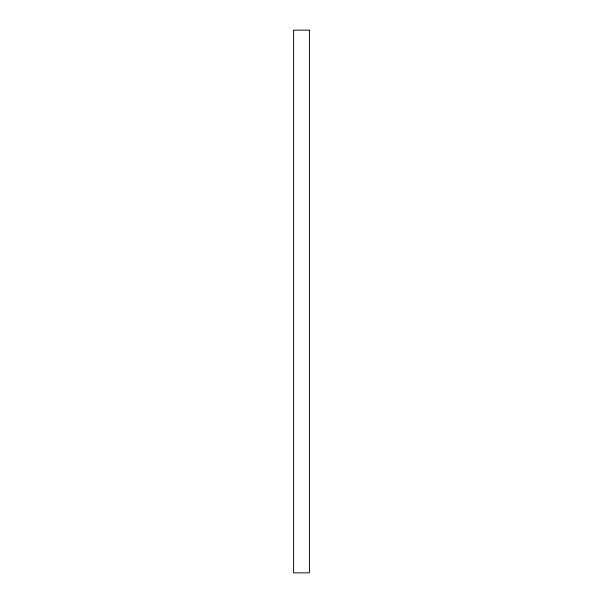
<?xml version="1.0" encoding="UTF-8"?>
<svg xmlns="http://www.w3.org/2000/svg" width="603" height="603" viewBox="0 0 603 603"><rect width="100%" height="100%" fill="white"/><g stroke="black" fill="none" stroke-linecap="round" stroke-linejoin="round"><path stroke-width="0.9" d="M309.414 30.15L293.586 30.15L293.586 572.85L309.414 572.85L309.414 30.15"/></g></svg>
